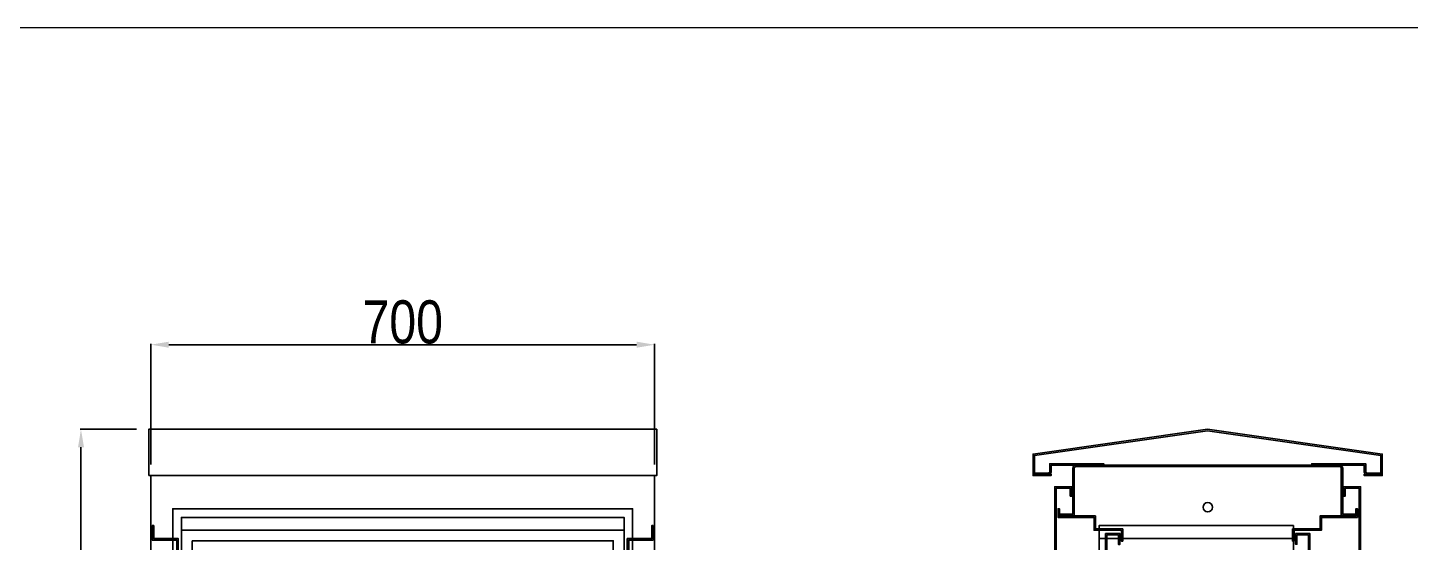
# Model space of a CAD drawing. Header units: millimetres. Extents: x 0 to 6268, y 0 to 4432.
# Drawn here: x 2866 to 4788, y 3716 to 4432 of the extents above; entities that cross this region are included whole.
import ezdxf
from ezdxf.enums import TextEntityAlignment as Align

# ---------------------------------------------------------------- set-up
doc = ezdxf.new("R2010")
doc.units = ezdxf.units.MM
doc.layers.add('0 TĂNG CỨNG', color=7, linetype='Continuous', lineweight=15)
doc.layers.add('@.0.DM. NÉT CHÍNH', color=7, linetype='Continuous')
doc.layers.add('@.0.DM. NÉT CHÍNH @ 1', color=7, linetype='Continuous')
doc.styles.add('Arial', font='arial.ttf')
doc.styles.add('Tahoma (Input Text)', font='tahoma.ttf')
doc.styles.add('TEST KÍCH THƯỚC', font='arial.ttf', dxfattribs={"width": 0.8})
doc.dimstyles.new('Kích thước Duy Mạnh', dxfattribs={"dimtxt": 25, "dimasz": 25, "dimexe": 1.25, "dimexo": 20, "dimtad": 1, "dimdec": 0, "dimtxsty": 'TEST KÍCH THƯỚC', "dimcen": 2.5, "dimclrd": 8, "dimclre": 8, "dimclrt": 2, "dimazin": 3, "dimtfac": 1, "dimtdec": 0, "dimtix": 1, "dimtmove": 0, "dimatfit": 3, "dimtfillclr": 1})

# ---------------------------------------------------------------- blocks, each defined once
blk = doc.blocks.new('KHUNG KT1')
at = {"color": 7}
blk.add_lwpolyline([(0, 0), (7128, 0), (7128, -5040), (0, -5040)], close=True, dxfattribs=at)
at = {"color": 1, "style": 'Tahoma (Input Text)', "flags": 8}
for tag, p in [('#03', (1514.7, -4846.3)), ('#01', (328.9, -4851.1)), ('#05', (2819, -4851.1)), ('#07', (4424, -4851.1)), ('#09', (5172.9, -4851.1)), ('#02', (189.8, -4995.1)), ('#04', (1755.3, -4995.1)), ('#06', (2727.8, -4995.1)), ('#08', (4382.7, -4995.1)), ('#10', (5172.9, -4995.1))]:
    blk.add_attdef(tag, p, '', height=60, dxfattribs=at)
blk.add_attdef('#11', text='', height=60, dxfattribs=at).set_placement((6996, -4961.6), align=Align.CENTER)
at = {"layer": '0 TĂNG CỨNG', "color": 1, "style": 'Arial'}
blk.add_attdef('#12', (852.8, -4987.6), '', height=60, dxfattribs=at)
blk = doc.blocks.new('*D16')
at = {"layer": '@.0.DM. NÉT CHÍNH', "color": 8, "lineweight": -2, "transparency": 16777216}
for p, q in [((3017.4, 3873.3), (2939.1, 3873.3)), ((3017.4, 2523.4), (2939.1, 2523.4))]:
    blk.add_line(p, q, dxfattribs=at)
at = {"layer": '@.0.DM. NÉT CHÍNH', "lineweight": -2, "transparency": 16777216}
blk.add_line((2940.3, 2548.4), (2940.3, 3848.3), dxfattribs=at)
at = {"layer": '@.0.DM. NÉT CHÍNH', "transparency": 16777216}
for points in [[(2936.2, 3848.3), (2944.5, 3848.3), (2940.3, 3873.3)], [(2936.2, 2548.4), (2944.5, 2548.4), (2940.3, 2523.4)]]:
    blk.add_solid(points, dxfattribs=at)
at = {"layer": 'Defpoints', "color": 0, "transparency": 16777216}
for p in [(2940.3, 3873.3), (3037.4, 3873.3), (3037.4, 2523.4)]:
    blk.add_point(p, dxfattribs=at)
at = {"layer": '@.0.DM. NÉT CHÍNH', "color": 2, "transparency": 16777216, "insert": (2909, 3198.3), "char_height": 60, "attachment_point": 5, "rotation": 90, "style": 'TEST KÍCH THƯỚC'}
blk.add_mtext('1350', dxfattribs=at)
blk = doc.blocks.new('*D17')
at = {"layer": '@.0.DM. NÉT CHÍNH', "color": 8, "lineweight": -2, "transparency": 16777216}
for p, q in [((3037.4, 3824.3), (3037.4, 3992.2)), ((3737.4, 3824.3), (3737.4, 3992.2))]:
    blk.add_line(p, q, dxfattribs=at)
at = {"layer": '@.0.DM. NÉT CHÍNH', "lineweight": -2, "transparency": 16777216}
blk.add_line((3062.4, 3990.9), (3712.4, 3990.9), dxfattribs=at)
at = {"layer": '@.0.DM. NÉT CHÍNH', "transparency": 16777216}
for points in [[(3062.4, 3995.1), (3062.4, 3986.7), (3037.4, 3990.9)], [(3712.4, 3995.1), (3712.4, 3986.7), (3737.4, 3990.9)]]:
    blk.add_solid(points, dxfattribs=at)
at = {"layer": 'Defpoints', "color": 0, "transparency": 16777216}
for p in [(3737.4, 3990.9), (3037.4, 3804.3), (3737.4, 3804.3)]:
    blk.add_point(p, dxfattribs=at)
at = {"layer": '@.0.DM. NÉT CHÍNH', "color": 2, "transparency": 16777216, "insert": (3387.4, 4022.2), "char_height": 60, "attachment_point": 5, "style": 'TEST KÍCH THƯỚC'}
blk.add_mtext('700', dxfattribs=at)

msp = doc.modelspace()

# ---------------------------------------------------------------- linework, layer by layer
at = {"layer": '@.0.DM. NÉT CHÍNH'}
for p, q in [((3737.4, 3809.9), (3737.4, 2574.9)), ((4625, 3733.5), (4625, 3739.4)), ((4355, 3721.4), (4624, 3721.4))]:
    msp.add_line(p, q, dxfattribs=at)
at = {"layer": '@.0.DM. NÉT CHÍNH', "color": 0}
for points in [[(3034.4, 3808.9), (3740.4, 3808.9), (3740.4, 3873.3), (3034.4, 3873.3)], [(3737.4, 2573.4), (3037.4, 2573.4), (3037.4, 3808.9), (3737.4, 3808.9)], [(3706.9, 2603.9), (3067.9, 2603.9), (3067.9, 3762.9), (3706.9, 3762.9)], [(3694.9, 2615.9), (3079.9, 2615.9), (3079.9, 3750.9), (3694.9, 3750.9)], [(3079.9, 2633.9), (3694.9, 2633.9), (3694.9, 3732.9), (3079.9, 3732.9)]]:
    msp.add_lwpolyline(points, close=True, dxfattribs=at)
at = {"layer": '@.0.DM. NÉT CHÍNH'}
for points in [[(4265.4, 3810.9), (4265.4, 3837.1), (4505.9, 3871.3), (4746.5, 3837.1), (4746.5, 3810.9), (4723.5, 3810.9), (4723.5, 3808.9), (4748.5, 3808.9), (4748.5, 3838.9), (4505.9, 3873.4), (4263.4, 3838.9), (4263.4, 3808.9), (4288.4, 3808.9), (4288.4, 3810.9)], [(4315, 3780.4), (4317, 3780.4), (4317, 3793.4), (4293.5, 3793.4), (4293.5, 2906.4), (4317, 2906.4), (4317, 2919.4), (4315, 2919.4), (4315, 2908.4), (4295.5, 2908.4), (4295.5, 3791.4), (4315, 3791.4)], [(4716.5, 3791.4), (4716.5, 2575.4), (4697, 2575.4), (4697, 2586.4), (4695, 2586.4), (4695, 2573.4), (4718.5, 2573.4), (4718.5, 3793.4), (4695, 3793.4), (4695, 3780.4), (4697, 3780.4), (4697, 3791.4)], [(4388, 3717.9), (4388, 3734.9), (4350, 3734.9), (4350, 3752.9), (4300, 3752.9), (4300, 3762.9), (4298, 3762.9), (4298, 3750.9), (4348, 3750.9), (4348, 3732.9), (4386, 3732.9), (4386, 3717.9)], [(4626, 3717.9), (4626, 3732.9), (4664, 3732.9), (4664, 3750.9), (4714, 3750.9), (4714, 3762.9), (4712, 3762.9), (4712, 3752.9), (4662, 3752.9), (4662, 3734.9), (4624, 3734.9), (4624, 3717.9)], [(4355, 3686.4), (4625, 3686.4), (4625, 3739.4), (4355, 3739.4)], [(4355, 3739.4), (4625, 3739.4), (4625, 3721.4), (4355, 3721.4)]]:
    msp.add_lwpolyline(points, close=True, dxfattribs=at)
for points in [[(4286.5, 3814.4, -0.414214), (4284.5, 3812.4), (4265.5, 3812.4), (4265.5, 3810.4), (4284.5, 3810.4, 0.414214), (4288.5, 3814.4), (4288.5, 3823.4), (4361.5, 3823.4), (4361.5, 3825.4), (4286.5, 3825.4)], [(4727.5, 3810.4), (4746.5, 3810.4), (4746.5, 3812.4), (4727.5, 3812.4, -0.414214), (4725.5, 3814.4), (4725.5, 3825.4), (4650.5, 3825.4), (4650.5, 3823.4), (4723.5, 3823.4), (4723.5, 3814.4, 0.414214)], [(4711.5, 3753.4), (4711.5, 3755.4), (4693.5, 3755.4), (4693.5, 3819.4, 0.414214), (4689.5, 3823.4), (4648.5, 3823.4), (4625.5, 3823.4), (4386.5, 3823.4), (4363.5, 3823.4), (4322.5, 3823.4, 0.414214), (4318.5, 3819.4), (4318.5, 3755.4), (4300.5, 3755.4), (4300.5, 3753.4), (4320.5, 3753.4), (4320.5, 3819.4, -0.414214), (4322.5, 3821.4), (4363.5, 3821.4), (4386.5, 3821.4), (4625.5, 3821.4), (4648.5, 3821.4), (4689.5, 3821.4, -0.414214), (4691.5, 3819.4), (4691.5, 3753.4)]]:
    msp.add_lwpolyline(points, format="xyb", close=True, dxfattribs=at)
at = {"layer": '@.0.DM. NÉT CHÍNH', "color": 1}
for points in [[(3039.4, 3719.4), (3073.4, 3719.4), (3073.4, 3686.4), (3075.4, 3686.4), (3075.4, 3721.4), (3041.4, 3721.4), (3041.4, 3739.4), (3039.4, 3739.4)], [(3735.4, 3719.4), (3701.4, 3719.4), (3701.4, 3686.4), (3699.4, 3686.4), (3699.4, 3721.4), (3733.4, 3721.4), (3733.4, 3739.4), (3735.4, 3739.4)]]:
    msp.add_lwpolyline(points, close=True, dxfattribs=at)
at = {"layer": '@.0.DM. NÉT CHÍNH', "color": 6}
for points in [[(4384, 3713.4), (4382, 3713.4), (4382, 3713.3), (4384, 3713.3), (4384, 3713.4), (4384, 3728.4), (4364, 3728.4), (4364, 2958.4), (4384, 2958.4), (4384, 2973.4)], [(4382, 3713.4), (4382, 3726.4), (4366, 3726.4), (4366, 2960.4), (4382, 2960.4), (4382, 2973.4), (4382, 2973.5), (4384, 2973.5), (4384, 2973.4), (4382, 2973.4)]]:
    msp.add_lwpolyline(points, dxfattribs=at)
msp.add_lwpolyline([(4646, 3726.4), (4646, 2640.4), (4630, 2640.4), (4630, 2653.4), (4628, 2653.4), (4628, 2638.4), (4648, 2638.4), (4648, 3728.4), (4628, 3728.4), (4628, 3713.4), (4630, 3713.4), (4630, 3726.4)], close=True, dxfattribs=at)
at = {"layer": '@.0.DM. NÉT CHÍNH', "color": 8}
msp.add_lwpolyline([(3094.9, 3718.4), (3679.9, 3718.4), (3679.9, 2649.4), (3094.9, 2649.4)], close=True, dxfattribs=at)
at = {"layer": '@.0.DM. NÉT CHÍNH'}
msp.add_circle((4506, 3764.9), 6.5, dxfattribs=at)

# ---------------------------------------------------------------- block references
at = {"layer": '0 TĂNG CỨNG', "color": 1, "xscale": 0.8792977987369557, "yscale": 0.8792977987369557, "zscale": 0.8792977987369557}
msp.add_blockref('KHUNG KT1', (0, 4431.7), dxfattribs=at)

# ---------------------------------------------------------------- dimensions: what is measured, and where the dimension line sits
at = {"layer": '@.0.DM. NÉT CHÍNH @ 1', "color": 6}
dim = msp.add_linear_dim(base=(3737.4, 3990.9), p1=(3037.4, 3804.3), p2=(3737.4, 3804.3), dimstyle='Kích thước Duy Mạnh', dxfattribs=at)
dim.commit()
dim.dimension.update_dxf_attribs({"geometry": '*D17', "text_midpoint": (3387.4, 4022.2)})
dim = msp.add_linear_dim(base=(2940.3, 3873.3), p1=(3037.4, 2523.4), p2=(3037.4, 3873.3), angle=90, dimstyle='Kích thước Duy Mạnh', dxfattribs=at)
dim.commit()
dim.dimension.update_dxf_attribs({"geometry": '*D16', "text_midpoint": (2909, 3198.3)})

doc.saveas('drawing.dxf')
